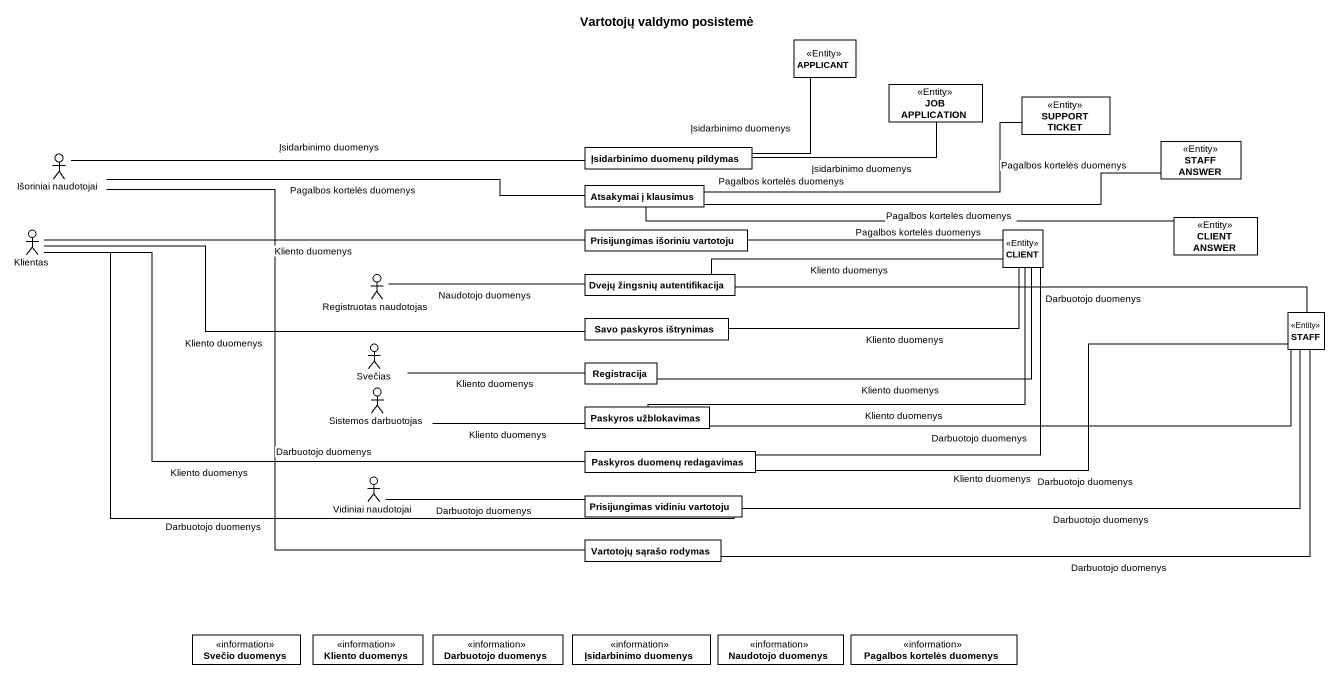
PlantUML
@startuml
title Vartotojų valdymo posistemė
allowmixing
hide circle
hide empty members
class APPLICANT <<Entity>>
class "JOB APPLICATION" as JOB_APPLICATION <<Entity>>
class "SUPPORT TICKET" as SUPPORT_TICKET <<Entity>>
actor "Išoriniai naudotojai" as Išoriniai_naudotojai
class "Įsidarbinimo duomenų pildymas" as Įsidarbinimo_duomenų
class "STAFF ANSWER" as STAFF_ANSWER <<Entity>>
class "Atsakymai į klausimus" as Atsakymai_į_klausimus
actor Klientas
class "Prisijungimas išoriniu vartotoju" as Prisijungimas_išoriniu
class CLIENT <<Entity>>
class "CLIENT ANSWER" as CLIENT_ANSWER <<Entity>>
actor "Registruotas naudotojas" as Registruotas_naudotojas
class "Dvejų žingsnių autentifikacija" as Dvejų_žingsnių
class "Savo paskyros ištrynimas" as Savo_paskyros_ištrynimas
class STAFF <<Entity>>
actor Svečias
class Registracija
actor "Sistemos darbuotojas" as Sistemos_darbuotojas
class "Paskyros užblokavimas" as Paskyros_užblokavimas
class "Paskyros duomenų redagavimas" as Paskyros_duomenų_redagavimas
actor "Vidiniai naudotojai" as Vidiniai_naudotojai
class "Prisijungimas vidiniu vartotoju" as Prisijungimas_vidiniu
class "Vartotojų sąrašo rodymas" as Vartotojų_sąrašo_rodymas
class "Svečio duomenys" as Svečio_duomenys <<information>>
class "Kliento duomenys" as Kliento_duomenys <<information>>
class "Darbuotojo duomenys" as Darbuotojo_duomenys <<information>>
class "Įsidarbinimo duomenys" as Įsidarbinimo_duomenys <<information>>
class "Naudotojo duomenys" as Naudotojo_duomenys <<information>>
class "Pagalbos kortelės duomenys" as Pagalbos_kortelės_duomenys <<information>>
APPLICANT -- Įsidarbinimo_duomenų : Įsidarbinimo duomenys
Išoriniai_naudotojai -right- Įsidarbinimo_duomenų : Įsidarbinimo duomenys
Išoriniai_naudotojai -right- Atsakymai_į_klausimus : Pagalbos kortelės duomenys
Išoriniai_naudotojai -- Vartotojų_sąrašo_rodymas : Darbuotojo duomenys
Įsidarbinimo_duomenų -right- JOB_APPLICATION : Įsidarbinimo duomenys
Atsakymai_į_klausimus -right- SUPPORT_TICKET : Pagalbos kortelės duomenys\nPagalbos kortelės duomenys
Atsakymai_į_klausimus -right- STAFF_ANSWER : Pagalbos kortelės duomenys
Atsakymai_į_klausimus -right- CLIENT_ANSWER : Pagalbos kortelės duomenys
Klientas -right- Prisijungimas_išoriniu : Kliento duomenys
Klientas -right- Savo_paskyros_ištrynimas : Kliento duomenys
Klientas -right- Paskyros_duomenų_redagavimas : Kliento duomenys
Klientas -right- Prisijungimas_vidiniu : Darbuotojo duomenys
Prisijungimas_išoriniu -right- CLIENT
Registruotas_naudotojas -right- Dvejų_žingsnių : Naudotojo duomenys
Dvejų_žingsnių -right- CLIENT : Kliento duomenys
Dvejų_žingsnių -right- STAFF : Darbuotojo duomenys
Savo_paskyros_ištrynimas -right- CLIENT : Kliento duomenys
Svečias -right- Registracija : Kliento duomenys
Registracija -right- CLIENT : Kliento duomenys
Sistemos_darbuotojas -right- Paskyros_užblokavimas : Kliento duomenys
Paskyros_užblokavimas -right- CLIENT : Kliento duomenys
Paskyros_užblokavimas -right- STAFF : Darbuotojo duomenys
Paskyros_duomenų_redagavimas -up- CLIENT : Kliento duomenys
Paskyros_duomenų_redagavimas -right- STAFF : Darbuotojo duomenys
Vidiniai_naudotojai -right- Prisijungimas_vidiniu : Darbuotojo duomenys
Prisijungimas_vidiniu -right- STAFF : Darbuotojo duomenys
Vartotojų_sąrašo_rodymas -right- STAFF : Darbuotojo duomenys
@enduml
